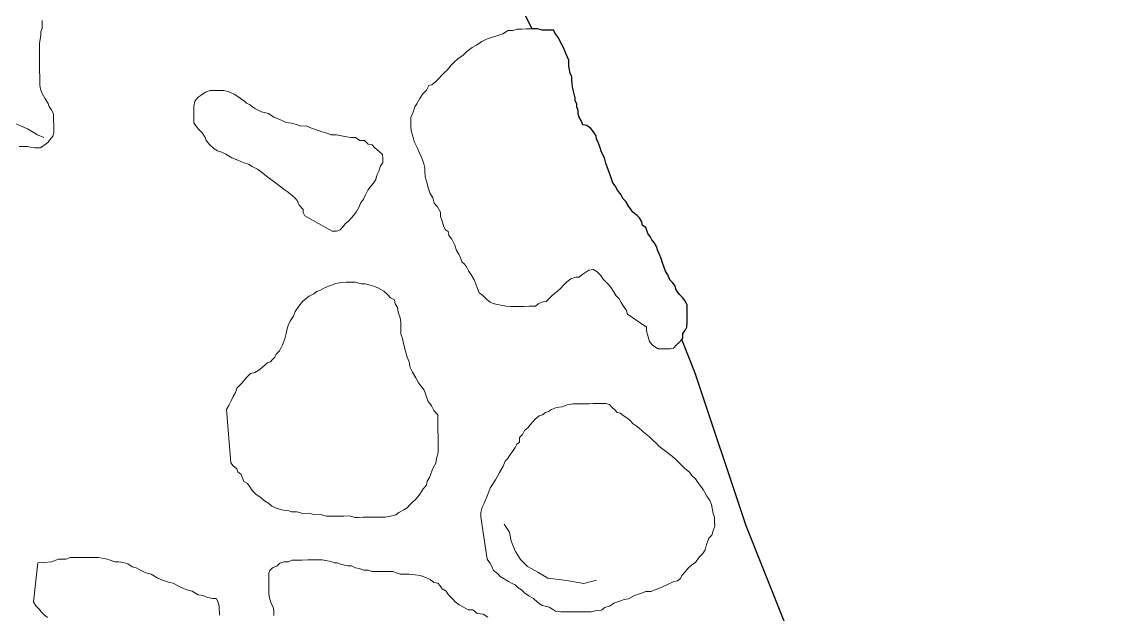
# Model space of a CAD drawing. Header units: millimetres. Extents: x -3113 to 15022, y -19591 to 4665.
# Drawn here: x -1130 to -375, y -222 to 184 of the extents above; entities that cross this region are included whole.
import ezdxf

# ---------------------------------------------------------------- set-up
doc = ezdxf.new("R2010")
doc.units = ezdxf.units.MM
doc.header["$XCLIPFRAME"] = 2
for name, color, linetype, lineweight in [('0A-detail', 7, 'Continuous', 18), ('0A-detail-detail', 7, 'Continuous', 13), ('0T-walltop', 7, 'Continuous', 30)]:
    doc.layers.add(name, color=color, linetype=linetype, lineweight=lineweight)
picture_1 = doc.add_image_def('image1.tif', size_in_pixel=(6668, 8809))

msp = doc.modelspace()

# ---------------------------------------------------------------- linework, layer by layer
at = {"layer": '0A-detail'}
for points in [[(-1115.98, 185.1), (-1115.95, 182.5), (-1115.93, 179.9), (-1116.91, 177.29), (-1116.89, 175.29), (-1117.36, 172.19), (-1117.84, 169.58), (-1117.8, 165.98), (-1117.78, 162.88), (-1117.74, 158.68), (-1117.7, 154.58), (-1117.66, 150.48), (-1117.63, 146.89), (-1117.6, 143.79), (-1117.58, 140.69), (-1117.05, 138.09), (-1116.02, 135), (-1113.89, 131.42), (-1111.86, 128.34), (-1111.24, 126.24), (-1109.73, 124.16), (-1108.1, 121.07), (-1108.08, 119.07), (-1108.06, 116.47), (-1108.03, 113.37), (-1108, 110.77), (-1107.98, 108.17), (-1108.66, 105.76), (-1110.54, 103.55), (-1112.12, 101.43), (-1114.8, 99.51), (-1117.19, 97.79), (-1120.89, 97.75), (-1123.99, 98.23), (-1126, 98.71), (-1128.6, 98.68), (-1131.7, 98.66)], [(-1112.27, -224.08), (-1114.89, -222.01), (-1116.41, -220.42), (-1118.02, -218.43), (-1120.25, -216.05), (-1121.97, -213.27), (-1118.81, -186.64), (-1114.72, -186.3), (-1109.52, -185.96), (-1104.83, -184.21), (-1101.73, -184.18), (-1099.73, -184.17), (-1096.64, -183.04), (-1093.04, -183.01), (-1089.84, -182.98), (-1085.74, -182.94), (-1083.14, -182.92), (-1081.14, -182.9), (-1077.44, -182.86), (-1072.34, -183.92), (-1069.23, -184.89), (-1066.12, -185.86), (-1063.52, -185.84), (-1060.41, -186.41), (-1057.3, -187.38), (-1054.18, -189.45), (-1051.58, -189.93), (-1048.97, -191.41), (-1044.85, -193.47), (-1041.24, -194.44), (-1037.12, -197), (-1033.4, -198.57), (-1028.79, -200.02), (-1026.18, -200.5), (-1021.56, -203.06), (-1016.84, -205.12), (-1013.23, -206.08), (-1009.11, -208.65), (-1005.5, -209.11), (-1002.59, -210.39), (-999.29, -211.16), (-996.69, -211.13), (-995.57, -213.12), (-994.54, -216.22), (-994.48, -222.42)], [(-957.28, -222.68), (-957.3, -220.08), (-957.33, -217.48), (-958.75, -214.89), (-960.19, -210.8), (-960.52, -207.71), (-960.54, -205.11), (-960.56, -202.51), (-960.59, -199.91), (-960.62, -196.31), (-960.64, -193.71), (-959.96, -191.8), (-958.07, -190.08), (-954.99, -188.56), (-953, -186.94), (-950.41, -185.91), (-947.31, -185.89), (-944.72, -184.76), (-942.12, -184.74), (-938.02, -184.7), (-933.92, -184.67), (-929.22, -184.62), (-926.62, -184.6), (-924.02, -184.58), (-920.42, -185.24), (-917.81, -185.62), (-915.8, -186.6), (-913.7, -186.58), (-911.6, -187.56), (-906.49, -188.62), (-903.89, -188.59), (-901.27, -190.07), (-898.67, -190.55), (-895.56, -191.62), (-892.46, -191.59), (-889.85, -192.57), (-887.25, -192.54), (-883.15, -192.51), (-878.55, -192.46), (-875.45, -192.44), (-873.34, -193.42), (-870.73, -194.49), (-867.13, -194.46), (-864.53, -194.44), (-860.43, -194.9), (-856.82, -195.37), (-853.71, -196.34), (-850, -198.11), (-847.48, -199.98), (-844.88, -200.46), (-843.26, -202.45), (-841.74, -204.53), (-839.12, -206.11), (-837.5, -208.59), (-835.99, -210.18), (-834.37, -211.67), (-832.86, -213.25), (-830.24, -215.43), (-827.12, -217.1), (-824.01, -218.87), (-820.91, -218.84), (-817.79, -221.42), (-813.68, -221.88), (-810.56, -223.85)]]:
    msp.add_lwpolyline(points, dxfattribs=at)
for points in [[(-701.76, -25.06), (-714.94, -16.08), (-715.87, -13.29), (-717.38, -11.2), (-719.21, -8.12), (-720.53, -5.63), (-722.65, -3.55), (-724.07, -1.26), (-726.1, 1.82), (-727.92, 4.21), (-729.44, 5.69), (-731.56, 7.77), (-733.08, 10.36), (-735.7, 12.84), (-738.32, 14.41), (-741.41, 14.08), (-744, 12.26), (-746.08, 10.74), (-748.07, 9.12), (-750.17, 9.11), (-753.76, 8.07), (-756.34, 5.95), (-758.42, 3.93), (-760.9, 1.31), (-762.98, -0.61), (-766.06, -2.94), (-767.65, -4.45), (-769.13, -6.07), (-770.62, -7.58), (-772.72, -7.6), (-776.01, -9.03), (-777.89, -10.75), (-779.89, -10.76), (-782.49, -10.79), (-785.59, -10.82), (-788.69, -10.84), (-791.79, -10.87), (-794.89, -10.9), (-797.99, -10.63), (-801.6, -9.96), (-804.2, -9.48), (-806.81, -8.91), (-808.92, -7.93), (-810.93, -6.45), (-814.06, -3.37), (-816.38, -1.49), (-818.32, 3.29), (-819.86, 7.47), (-821.48, 10.06), (-823.71, 13.64), (-825.14, 16.23), (-826.65, 18.21), (-828.27, 19.8), (-829.29, 22.39), (-830.32, 24.98), (-831.94, 27.47), (-833.17, 31.16), (-835.31, 35.24), (-837.23, 37.82), (-837.76, 40.41), (-839.77, 41.9), (-840.89, 44.49), (-841.92, 47.58), (-842.95, 50.67), (-842.98, 53.77), (-845.11, 57.35), (-847.23, 59.93), (-848.27, 63.52), (-850.4, 67.1), (-851.74, 71.29), (-852.46, 74.38), (-853.6, 77.97), (-853.63, 81.57), (-853.65, 84.17), (-854.69, 87.76), (-856.12, 91.85), (-857.85, 95.43), (-858.88, 98.03), (-861.02, 102.11), (-862.05, 105.8), (-863.18, 109.39), (-863.21, 112.49), (-863.24, 115.59), (-863.27, 118.69), (-861.7, 122.3), (-860.53, 125.91), (-859.15, 128.02), (-857.18, 131.64), (-855.11, 134.76), (-852.53, 137.38), (-851.06, 140.5), (-848.97, 141.02), (-846.39, 143.14), (-844.4, 145.16), (-841.83, 147.78), (-840.24, 149.4), (-838.76, 150.91), (-837.17, 152.52), (-835.69, 154.54), (-833.61, 156.46), (-831.03, 158.78), (-827.45, 161.41), (-824.87, 163.94), (-821.3, 166.57), (-818.21, 168.2), (-814.64, 170.83), (-811.55, 172.36), (-807.96, 173.39), (-804.37, 174.52), (-800.18, 176.06), (-796.6, 178.19), (-793.5, 178.22), (-790.41, 179.25), (-787.31, 179.28), (-784.21, 179.3), (-780.11, 179.34), (-776.51, 179.37), (-773.4, 178.4), (-770.8, 178.43), (-768.2, 178.45), (-765.6, 178.47), (-764.08, 175.89), (-762.16, 173.3), (-760.43, 169.92), (-758.8, 166.63), (-756.85, 162.05), (-755.12, 157.87), (-755.08, 153.77), (-754.04, 149.08), (-752.91, 146.59), (-752.89, 143.99), (-752.87, 141.89), (-752.55, 139.69), (-751.82, 136.7), (-750.78, 132.1), (-750.76, 130.01), (-749.65, 128.02), (-749.63, 125.92), (-748.6, 123.32), (-748.58, 121.22), (-747.86, 118.93), (-746.44, 116.14), (-745.41, 113.55), (-742.81, 113.08), (-739.99, 111.2), (-738.17, 108.92), (-736.35, 106.03), (-736.03, 103.84), (-735.01, 101.75), (-733.67, 97.86), (-732.85, 95.57), (-731.83, 92.97), (-730.71, 90.98), (-729.68, 87.29), (-728.65, 84.2), (-727.52, 81.11), (-726.19, 77.93), (-724.95, 73.94), (-723.34, 71.85), (-721.81, 68.76), (-719.18, 65.69), (-718.06, 63.2), (-716.04, 61.12), (-713.91, 57.54), (-711.27, 53.86), (-708.15, 51.39), (-706.64, 49.8), (-705.01, 47.22), (-704.49, 44.72), (-702.38, 43.14), (-700.84, 39.05), (-699.22, 36.97), (-698.2, 34.88), (-696.68, 32.89), (-695.06, 30.31), (-694.03, 27.21), (-692.91, 24.62), (-691.88, 22.03), (-690.86, 18.94), (-689.73, 15.85), (-688.7, 13.26), (-687.28, 10.77), (-685.85, 7.29), (-684.03, 5.6), (-682.42, 3.52), (-681.39, 0.43), (-679.26, -2.65), (-677.14, -4.63), (-675.62, -6.72), (-673.99, -9.81), (-673.96, -13.41), (-673.93, -16.51), (-673.91, -19.11), (-673.89, -21.71), (-674.26, -25.01), (-675.44, -27.42), (-676.92, -29.43), (-676.89, -32.63), (-679.26, -35.35), (-681.05, -37.07), (-683.43, -39.49), (-685.62, -39.91), (-688.22, -39.94), (-691.32, -39.96), (-693.92, -39.99), (-696.14, -38.61), (-697.85, -37.22), (-699.67, -34.84), (-700.7, -31.75), (-701.73, -27.66)], [(-917.26, 40.69), (-935.96, 51.33), (-937.08, 53.42), (-937.1, 55.52), (-939.72, 58.59), (-941.25, 61.68), (-942.87, 63.66), (-945.99, 66.24), (-948.01, 67.82), (-950.12, 69.3), (-953.25, 71.87), (-956.87, 74.44), (-960.49, 77), (-962.11, 78.49), (-964.72, 80.57), (-968.35, 83.13), (-971.97, 85.1), (-974.58, 86.68), (-977.69, 87.65), (-981.81, 89.41), (-985.92, 91.07), (-990.14, 93.44), (-992.75, 94.81), (-995.86, 95.79), (-998.08, 97.17), (-1001, 99.84), (-1003.63, 102.92), (-1004.15, 105.01), (-1006.28, 108.09), (-1008.5, 110.47), (-1010.42, 112.65), (-1011.94, 114.74), (-1011.96, 117.34), (-1011.99, 120.44), (-1012.01, 123.04), (-1012.04, 126.14), (-1011.37, 129.75), (-1009.1, 132.57), (-1007.01, 133.89), (-1003.93, 136.01), (-1000.84, 137.04), (-997.24, 137.07), (-994.64, 137.1), (-991.54, 137.13), (-987.93, 136.16), (-984.31, 134.59), (-981.2, 132.62), (-979.08, 131.04), (-977.37, 129.75), (-975.96, 128.47), (-973.85, 127.49), (-971.84, 126), (-969.72, 124.62), (-965.6, 122.56), (-960.89, 121.4), (-957.27, 118.84), (-953.16, 117.17), (-948.94, 115.11), (-944.83, 114.85), (-941.73, 113.88), (-938.62, 112.8), (-935.02, 112.84), (-932.41, 111.86), (-928.29, 110.2), (-924.08, 108.84), (-920.97, 107.86), (-917.86, 106.79), (-914.26, 106.82), (-909.65, 105.87), (-904.44, 104.91), (-901.34, 104.94), (-898.22, 102.87), (-895.12, 102.9), (-892.5, 100.32), (-889.9, 99.84), (-887.88, 97.76), (-885.06, 95.39), (-882.64, 93.21), (-882.61, 90.61), (-882.58, 87.51), (-884.17, 85.4), (-885.13, 81.79), (-886.61, 79.17), (-887.28, 76.07), (-889.16, 73.45), (-891.23, 70.93), (-892.72, 68.82), (-894.29, 65.7), (-895.76, 62.59), (-897.84, 59.97), (-898.81, 57.36), (-900.58, 54.25), (-902.46, 51.63), (-906.02, 47.5), (-908.01, 45.98), (-909.59, 43.86), (-911.67, 41.74), (-914.16, 40.72)], [(-986.63, -118.04), (-989.56, -81.57), (-988.08, -78.75), (-986.51, -75.64), (-985.04, -72.52), (-983.46, -69.91), (-982.49, -67), (-978.92, -63.17), (-975.86, -59.54), (-973.28, -56.92), (-970.19, -56.19), (-967.4, -54.46), (-965.02, -52.44), (-961.45, -49.61), (-959.55, -48.89), (-958.37, -47.48), (-956.78, -45.97), (-955.3, -43.35), (-953.42, -41.24), (-951.26, -37.12), (-949.7, -33), (-948.73, -29.39), (-948.35, -27.09), (-947.38, -23.98), (-945.71, -20.57), (-943.64, -17.45), (-942.66, -14.34), (-940.1, -10.71), (-937.53, -7.59), (-934.94, -5.47), (-932.96, -3.85), (-929.87, -2.32), (-927.79, -0.7), (-925.2, 0.32), (-922.11, 2.05), (-918.03, 3.49), (-914.94, 4.91), (-910.74, 5.65), (-907.64, 5.68), (-905.14, 5.7), (-901.44, 5.74), (-897.34, 4.67), (-894.74, 4.7), (-891.13, 3.73), (-888.02, 2.76), (-885.41, 1.68), (-881.79, -0.29), (-879.17, -2.86), (-877.15, -4.94), (-874.53, -6.42), (-874.01, -9.02), (-872.39, -11.6), (-872.06, -14.7), (-870.62, -18.79), (-870.19, -21.88), (-870.16, -26.08), (-870.12, -29.68), (-869.09, -32.77), (-868.36, -36.37), (-866.92, -41.55), (-865.88, -45.64), (-864.35, -48.73), (-863.71, -52.82), (-862.18, -56.01), (-859.85, -59.79), (-858.02, -63.17), (-855.89, -66.15), (-854.27, -68.24), (-853.25, -70.83), (-851.71, -75.52), (-849.07, -79.09), (-847.45, -82.18), (-844.82, -85.26), (-844.79, -88.85), (-844.75, -92.95), (-844.72, -96.05), (-844.69, -99.15), (-844.67, -102.25), (-844.64, -104.85), (-844.61, -107.95), (-844.59, -111.05), (-845.65, -115.16), (-846.12, -118.27), (-848.19, -121.99), (-849.65, -125.6), (-850.63, -128.11), (-852.21, -130.72), (-852.68, -133.33), (-854.76, -135.95), (-857.32, -140.07), (-859.8, -142.99), (-862.38, -145.32), (-863.96, -146.83), (-865.94, -148.95), (-868.03, -150.37), (-871.62, -152.1), (-873.7, -153.72), (-877.29, -154.55), (-880.89, -155.28), (-884.49, -155.32), (-886.59, -155.34), (-889.19, -155.36), (-892.79, -155.39), (-895.89, -155.42), (-898.99, -155.45), (-901.59, -155.47), (-905.19, -154.5), (-909.29, -154.54), (-912.49, -154.57), (-917.59, -154.62), (-921.19, -154.65), (-925.4, -153.59), (-929, -153.62), (-933.11, -152.66), (-937.21, -152.69), (-941.42, -151.73), (-945.02, -151.76), (-947.63, -150.69), (-950.73, -150.42), (-954.84, -149.45), (-958.46, -147.69), (-960.78, -145.71), (-963.69, -144.13), (-965.81, -142.15), (-969.43, -139.59), (-972.06, -137.01), (-973.58, -134.42), (-975.2, -132.34), (-977.71, -130.86), (-979.55, -126.18), (-981.97, -124.2), (-982.49, -122.1), (-985.11, -120.03)], [(-815.28, -155.19), (-815.31, -152.09), (-814.35, -148.48), (-812.77, -145.37), (-810.82, -140.25), (-808.77, -135.03), (-805.21, -129.8), (-802.66, -124.68), (-800.1, -120.45), (-798.63, -116.84), (-797.05, -115.22), (-795.37, -112.81), (-793.69, -110.39), (-791.92, -107.48), (-790.64, -105.17), (-788.85, -103.85), (-788.88, -100.75), (-786.9, -98.63), (-785.32, -96.02), (-783.14, -94.1), (-781.26, -91.88), (-778.19, -88.25), (-775.41, -85.93), (-773.02, -85.11), (-771.03, -83.49), (-768.94, -82.97), (-766.95, -81.45), (-763.56, -80.12), (-759.66, -79.78), (-756.08, -78.25), (-751.98, -77.61), (-748.88, -77.59), (-746.28, -77.56), (-743.68, -77.54), (-741.08, -77.52), (-738.48, -77.49), (-735.98, -77.47), (-732.29, -77.44), (-729.79, -77.41), (-727.18, -77.99), (-725.56, -79.98), (-723.34, -81.86), (-721.93, -83.54), (-719.82, -84.12), (-717.81, -85.61), (-715.4, -87.28), (-713.58, -88.67), (-711.06, -91.24), (-708.95, -92.73), (-706.83, -94.31), (-702.7, -97.87), (-700.08, -99.95), (-697.46, -102.52), (-694.83, -105), (-693.32, -106.58), (-689.69, -109.45), (-683.95, -113.7), (-681.84, -115.78), (-678.71, -118.85), (-675.58, -121.92), (-672.46, -124.5), (-670.94, -126.48), (-668.32, -129.06), (-666.69, -131.64), (-664.67, -134.23), (-663.05, -136.31), (-660.41, -140.89), (-658.38, -143.97), (-657.26, -146.56), (-656.93, -149.16), (-656.2, -152.75), (-655.18, -155.34), (-655.15, -157.94), (-655.12, -161.54), (-656.09, -164.65), (-657.06, -167.76), (-659.15, -169.78), (-660.71, -173.99), (-661.68, -177.6), (-663.15, -180.21), (-665.73, -182.84), (-668.3, -186.46), (-670.88, -187.99), (-673.46, -190.61), (-675.44, -192.73), (-677.52, -195.35), (-678.5, -197.35), (-680.58, -198.97), (-683.18, -199.5), (-687.86, -201.64), (-693.44, -204.19), (-696.53, -205.32), (-698.62, -206.34), (-702.22, -206.37), (-705.31, -207.4), (-709.99, -209.04), (-714.07, -211.18), (-717.17, -211.7), (-719.76, -212.73), (-724.15, -214.17), (-726.63, -216.19), (-730.32, -217.32), (-732.6, -219.04), (-736.2, -219.38), (-739.79, -220.11), (-742.39, -220.13), (-744.99, -220.16), (-748.59, -220.19), (-751.69, -220.22), (-754.29, -220.24), (-757.89, -220.27), (-760.49, -220.3), (-764.1, -219.63), (-766.21, -218.35), (-768.52, -217.07), (-771.33, -216.3), (-773.43, -215.81), (-776.55, -213.54), (-779.18, -211.17), (-782.39, -209.2), (-785.41, -207.12), (-787.43, -205.04), (-789.74, -203.76), (-791.76, -201.68), (-793.87, -200.7), (-796.28, -199.52), (-799.4, -197.65), (-802.02, -195.87), (-803.53, -194.39), (-804.94, -193.2), (-806.65, -191.81), (-807.78, -189.22), (-809.1, -186.64), (-810.92, -184.15)]]:
    msp.add_lwpolyline(points, close=True, dxfattribs=at)
at = {"layer": '0A-detail-detail'}
for points in [[(-1162.8, 182.45), (-1161.42, 176.89), (-1159.3, 171.64), (-1157.92, 166.09), (-1157.29, 160.23), (-1158.16, 153.77), (-1157.54, 147.91), (-1156.91, 142.06), (-1155.53, 136.5), (-1154.15, 130.95), (-1152.03, 125.7), (-1147.65, 121.36), (-1141.78, 117.63), (-1134.4, 114.5), (-1125.98, 110.93), (-1119.05, 106.76), (-1114.84, 104.97)], [(-799.26, -160.15), (-795.72, -165.52), (-794.52, -171.85), (-791.68, -178.87), (-788.14, -184.24), (-783.43, -189.15), (-776.38, -193.1), (-769.34, -197.06), (-756.44, -198.65), (-744.72, -200.71), (-736.05, -198.56)]]:
    msp.add_lwpolyline(points, dxfattribs=at)
at = {"layer": '0T-walltop'}
msp.add_lwpolyline([(-580.52, -294.17), (-633.51, -161.34), (-668.38, -56.51), (-677.64, -33.5), (-676.89, -32.63), (-676.92, -29.43), (-675.44, -27.42), (-674.26, -25.01), (-673.89, -21.71), (-673.91, -19.11), (-673.93, -16.51), (-673.96, -13.41), (-673.99, -9.81), (-675.62, -6.72), (-677.14, -4.63), (-679.26, -2.65), (-681.39, 0.43), (-682.42, 3.52), (-684.03, 5.6), (-685.85, 7.29), (-687.28, 10.77), (-688.7, 13.26), (-689.73, 15.85), (-690.86, 18.94), (-691.88, 22.03), (-692.91, 24.62), (-694.03, 27.21), (-695.06, 30.31), (-696.68, 32.89), (-698.2, 34.88), (-699.22, 36.97), (-700.84, 39.05), (-702.38, 43.14), (-704.49, 44.72), (-705.01, 47.22), (-706.64, 49.8), (-708.15, 51.39), (-711.27, 53.86), (-713.91, 57.54), (-716.04, 61.12), (-718.06, 63.2), (-719.18, 65.69), (-721.81, 68.76), (-723.34, 71.85), (-724.95, 73.94), (-726.19, 77.93), (-727.52, 81.11), (-728.65, 84.2), (-729.68, 87.29), (-730.71, 90.98), (-731.83, 92.97), (-732.85, 95.57), (-733.67, 97.86), (-735.01, 101.75), (-736.03, 103.84), (-736.35, 106.03), (-738.17, 108.92), (-739.99, 111.2), (-742.81, 113.08), (-745.41, 113.55), (-746.44, 116.14), (-747.86, 118.93), (-748.58, 121.22), (-748.6, 123.32), (-749.63, 125.92), (-749.65, 128.02), (-750.76, 130.01), (-750.78, 132.1), (-751.82, 136.7), (-752.55, 139.69), (-752.87, 141.89), (-752.89, 143.99), (-752.91, 146.59), (-754.04, 149.08), (-755.08, 153.77), (-755.12, 157.87), (-756.85, 162.05), (-758.8, 166.63), (-760.43, 169.92), (-762.16, 173.3), (-764.08, 175.89), (-765.6, 178.47), (-768.2, 178.45), (-770.8, 178.43), (-773.4, 178.4), (-776.51, 179.37), (-780.11, 179.34), (-805.21, 229.31)], dxfattribs=at)

# ---------------------------------------------------------------- pictures from other files: only their frames are drawn
image = msp.add_image(picture_1, insert=(4548.77, 3178.52), size_in_units=(6666.97, 8807.64), rotation=-180)
image.set_boundary_path([(2179.183, 8808.5), (-0.5, 3859.024), (791.069, 3508.694), (-0.5, 1607.599), (-0.5, 1607.599), (3674.987, -0.5), (6667.5, 6386.38), (6667.5, 7108.85), (2641.037, 8808.5), (2179.183, 8808.5)])

doc.saveas('drawing.dxf')
